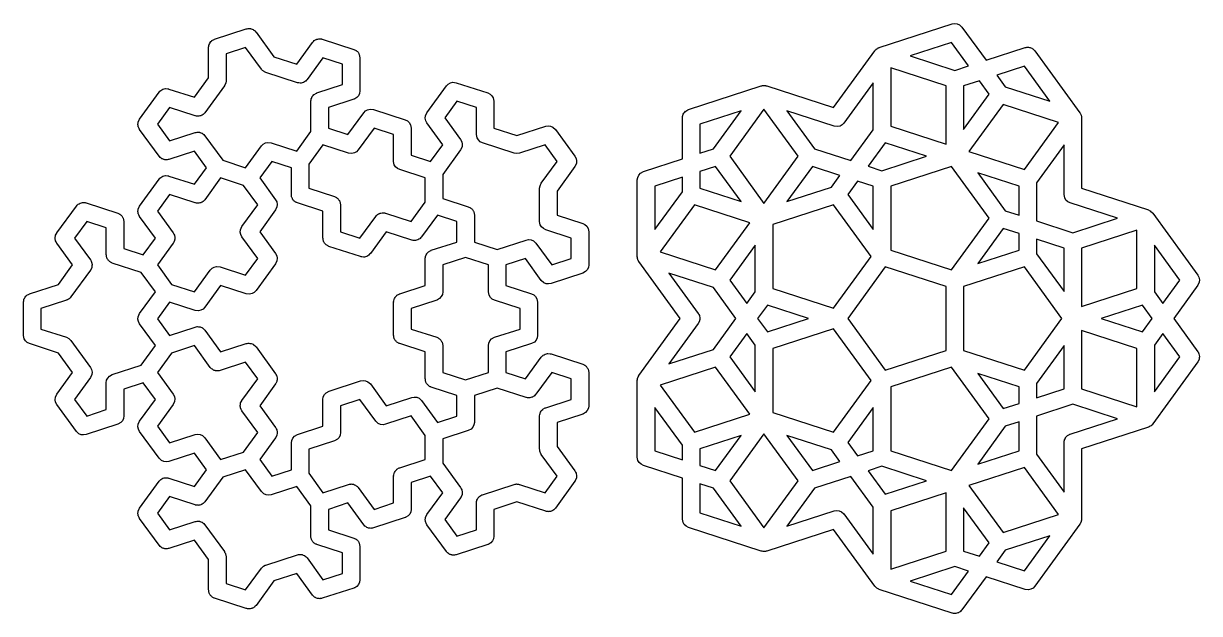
# Model space of a CAD drawing. Header units: millimetres. Extents: x 12 to 226, y 10 to 229.
# Drawn here: x 12.1 to 225.9, y 9.9 to 117.2 of the extents above; entities that cross this region are included whole.
import ezdxf

# ---------------------------------------------------------------- set-up
doc = ezdxf.new("R2010")
doc.units = ezdxf.units.MM
doc.layers.get('0').update_dxf_attribs({"linetype": 'CONTINUOUS'})

msp = doc.modelspace()

# ---------------------------------------------------------------- linework, layer by layer
at = {"color": 7}
for points in [[(53.243702, 116.275146), (53.421418, 116.265383), (53.469791, 116.248053), (53.520808, 116.241941), (53.684173, 116.171295), (53.851744, 116.111298), (53.893178, 116.080913), (53.940337, 116.060514), (54.013595, 115.992603), (54.220332, 115.840994), (54.322797, 115.705961), (54.391343, 115.642419), (57.63882, 111.172651), (61.796414, 109.821766), (64.669133, 113.775725), (64.821107, 113.931584), (64.970845, 114.089471), (64.980476, 114.095027), (64.988228, 114.102991), (65.178353, 114.20911), (65.366829, 114.317767), (65.37765, 114.320413), (65.38736, 114.325837), (65.599752, 114.373369), (65.811464, 114.423841), (65.82255, 114.423312), (65.833397, 114.425693), (65.880022, 114.42011), (66.267843, 114.398811), (66.373404, 114.361016), (66.444019, 114.352549), (72.189112, 112.485855), (72.313099, 112.424639), (72.443263, 112.378035), (72.516976, 112.323978), (72.598957, 112.283502), (72.700364, 112.189493), (72.811852, 112.107737), (72.867113, 112.034913), (72.934158, 111.972759), (73.004572, 111.853766), (73.088151, 111.743622), (73.102359, 111.688507), (73.166925, 111.579393), (73.286046, 110.976053), (73.286046, 104.935306), (73.220244, 104.48299), (73.028297, 104.068171), (72.726111, 103.725237), (72.338742, 103.482616), (72.24468, 103.456528), (72.18911, 103.425511), (67.540952, 101.915233), (67.540952, 98.181258), (71.092176, 97.027394), (73.964895, 100.981354), (74.283993, 101.308609), (74.683109, 101.53138), (75.129152, 101.6312), (75.739773, 101.558048), (81.484867, 99.691354), (81.894712, 99.489001), (82.229912, 99.178258), (82.462682, 98.784892), (82.581803, 98.181552), (82.581803, 93.294189), (86.133025, 92.140326), (88.327802, 95.161177), (85.45508, 99.115137), (85.24245, 99.519745), (85.153915, 99.968164), (85.196815, 100.423223), (85.45508, 100.981354), (89.005743, 105.868422), (89.324841, 106.195678), (89.723957, 106.418449), (90.17, 106.518268), (90.780621, 106.445116), (96.525715, 104.57842), (96.93556, 104.376067), (97.270761, 104.065324), (97.50353, 103.671957), (97.622651, 103.068617), (97.622651, 98.181258), (101.780245, 96.830372), (107.034772, 98.537673), (107.485283, 98.614865), (107.939115, 98.560496), (108.358644, 98.379074), (108.80965, 97.960979), (112.360313, 93.073911), (112.572943, 92.669302), (112.661478, 92.220883), (112.618578, 91.765824), (112.360313, 91.207693), (109.112836, 86.737926), (109.112836, 82.366374), (113.760993, 80.856095), (114.170838, 80.653742), (114.506039, 80.342999), (114.738809, 79.949633), (114.85793, 79.346293), (114.85793, 73.305543), (114.792128, 72.853227), (114.60018, 72.438408), (114.297994, 72.095474), (113.760993, 71.795741), (108.0159, 69.929047), (107.565388, 69.851855), (107.111557, 69.906224), (106.692028, 70.087646), (106.241022, 70.505741), (103.368303, 74.4597), (99.817081, 73.305837), (99.817081, 69.571862), (104.465239, 68.061583), (104.875084, 67.85923), (105.210285, 67.548487), (105.443054, 67.155121), (105.562175, 66.551781), (105.562175, 60.511034), (105.496373, 60.058718), (105.304426, 59.643899), (105.00224, 59.300965), (104.465239, 59.001231), (99.817081, 57.490953), (99.817081, 53.756978), (103.368303, 52.603114), (106.241022, 56.557074), (106.392996, 56.712932), (106.542734, 56.87082), (106.552365, 56.876376), (106.560144, 56.88434), (106.750268, 56.990459), (106.938744, 57.099115), (106.949565, 57.101761), (106.959276, 57.107185), (107.171667, 57.154718), (107.383379, 57.205189), (107.394465, 57.20466), (107.405313, 57.207042), (107.451938, 57.201459), (107.839759, 57.18016), (107.94532, 57.142364), (108.015934, 57.133897), (113.761028, 55.267204), (113.885014, 55.205987), (114.015179, 55.159383), (114.088892, 55.105326), (114.170873, 55.064851), (114.27228, 54.970841), (114.383767, 54.889085), (114.439028, 54.816261), (114.506073, 54.754108), (114.576487, 54.635114), (114.660066, 54.524971), (114.674274, 54.469856), (114.738841, 54.360741), (114.857961, 53.757401), (114.857961, 47.716652), (114.792159, 47.264336), (114.600212, 46.849517), (114.298026, 46.506582), (113.910658, 46.263962), (113.816596, 46.237874), (113.761025, 46.206857), (109.112868, 44.696578), (109.112868, 40.325027), (112.360345, 35.855259), (112.406131, 35.768132), (112.465633, 35.68972), (112.483254, 35.621381), (112.572977, 35.45065), (112.661512, 35.002232), (112.656538, 34.949334), (112.663549, 34.92215), (112.636358, 34.735238), (112.618631, 34.547172), (112.604582, 34.516819), (112.597756, 34.469835), (112.405808, 34.055016), (112.374413, 34.019387), (112.360363, 33.989042), (108.8097, 29.101973), (108.67784, 28.966742), (108.552951, 28.825013), (108.518764, 28.803608), (108.490602, 28.774726), (108.325661, 28.682662), (108.165583, 28.5824), (108.126713, 28.571605), (108.091486, 28.551947), (107.90714, 28.510693), (107.725141, 28.4602), (107.684813, 28.460994), (107.645443, 28.452183), (107.55154, 28.463428), (107.268142, 28.468614), (107.122476, 28.514828), (107.034822, 28.525332), (101.780295, 30.232633), (97.622701, 28.881747), (97.622701, 23.994388), (97.556899, 23.542072), (97.364952, 23.127253), (97.062766, 22.784319), (96.675398, 22.541698), (96.581336, 22.51561), (96.525765, 22.484593), (90.780672, 20.617897), (90.633624, 20.592709), (90.489863, 20.552825), (90.409443, 20.554413), (90.33016, 20.54084), (90.182028, 20.558593), (90.032864, 20.561319), (89.956193, 20.585634), (89.876328, 20.595212), (89.739393, 20.654428), (89.597188, 20.699545), (89.530629, 20.744704), (89.4568, 20.776631), (89.383706, 20.844394), (89.218955, 20.956175), (89.080261, 21.125696), (89.005794, 21.194728), (85.45513, 26.081797), (85.42283, 26.14326), (85.378859, 26.197004), (85.316981, 26.344679), (85.242501, 26.486406), (85.22906, 26.554525), (85.202223, 26.61857), (85.184972, 26.777749), (85.15396, 26.934824), (85.160469, 27.003957), (85.152981, 27.07299), (85.18181, 27.230472), (85.196839, 27.389884), (85.220254, 27.440496), (85.235283, 27.522596), (85.442279, 27.930113), (85.451143, 27.939452), (85.455112, 27.948025), (88.327833, 31.901985), (86.133056, 34.922836), (82.581835, 33.768972), (82.581835, 28.88161), (82.516033, 28.429294), (82.324086, 28.014475), (82.0219, 27.671541), (81.634531, 27.42892), (81.540469, 27.402832), (81.484899, 27.371815), (75.739805, 25.505122), (75.592757, 25.479933), (75.448996, 25.44005), (75.368576, 25.441637), (75.289294, 25.428064), (75.141161, 25.445818), (74.991997, 25.448543), (74.915326, 25.472858), (74.835462, 25.482436), (74.698535, 25.54165), (74.556321, 25.586769), (74.489755, 25.631936), (74.415933, 25.663858), (74.342847, 25.73161), (74.178089, 25.843399), (74.039391, 26.012921), (73.964927, 26.081953), (71.092208, 30.035913), (67.540984, 28.882049), (67.540984, 25.148074), (72.189142, 23.637796), (72.313128, 23.576579), (72.443292, 23.529975), (72.517005, 23.475918), (72.598986, 23.435442), (72.700393, 23.341433), (72.811881, 23.259677), (72.867142, 23.186853), (72.934187, 23.1247), (73.004601, 23.005706), (73.08818, 22.895563), (73.102388, 22.840447), (73.166954, 22.731333), (73.286075, 22.127993), (73.286075, 16.087246), (73.220273, 15.63493), (73.028326, 15.220111), (72.72614, 14.877177), (72.338771, 14.634557), (72.244709, 14.608469), (72.189139, 14.577452), (66.444045, 12.710758), (66.296998, 12.68557), (66.153236, 12.645686), (66.072816, 12.647274), (65.993534, 12.633701), (65.845402, 12.651454), (65.696237, 12.654179), (65.619567, 12.678495), (65.539702, 12.688073), (65.402775, 12.747286), (65.260561, 12.792406), (65.193995, 12.837573), (65.120173, 12.869495), (65.047088, 12.937247), (64.882329, 13.049036), (64.743632, 13.218557), (64.669167, 13.287589), (61.796448, 17.241549), (57.638855, 15.890663), (54.391377, 11.420896), (54.259517, 11.285665), (54.134628, 11.143935), (54.100442, 11.12253), (54.072279, 11.093648), (53.907338, 11.001584), (53.74726, 10.901323), (53.70839, 10.890528), (53.673163, 10.870869), (53.488818, 10.829615), (53.306819, 10.779122), (53.266491, 10.779916), (53.227121, 10.771105), (53.133218, 10.78235), (52.84982, 10.787536), (52.704153, 10.833751), (52.6165, 10.844255), (46.871406, 12.710948), (46.773317, 12.759378), (46.66905, 12.792459), (46.569469, 12.860025), (46.461561, 12.913302), (46.381342, 12.987668), (46.290817, 13.049089), (46.214609, 13.142235), (46.12636, 13.224044), (46.070655, 13.318186), (46.001384, 13.40285), (45.954879, 13.51384), (45.89359, 13.617411), (45.877663, 13.698143), (45.824751, 13.824416), (45.790765, 14.138267), (45.774467, 14.220751), (45.774467, 19.744875), (43.204934, 23.281534), (38.556777, 21.771255), (38.409729, 21.746067), (38.265968, 21.706184), (38.185548, 21.707771), (38.106265, 21.694198), (37.958133, 21.711952), (37.808969, 21.714677), (37.732298, 21.738992), (37.652433, 21.74857), (37.515506, 21.807784), (37.373293, 21.852903), (37.306726, 21.89807), (37.232905, 21.929992), (37.159819, 21.997744), (36.99506, 22.109533), (36.856363, 22.279054), (36.781899, 22.348087), (33.231235, 27.235155), (33.198935, 27.296618), (33.154964, 27.350363), (33.093086, 27.498037), (33.018606, 27.639764), (33.005165, 27.707884), (32.978328, 27.771929), (32.961104, 27.931107), (32.930092, 28.088183), (32.936601, 28.157316), (32.929139, 28.226348), (32.957968, 28.383831), (32.972997, 28.543242), (32.996412, 28.593854), (33.011441, 28.675954), (33.218438, 29.083471), (33.227301, 29.092811), (33.23127, 29.101383), (36.781933, 33.988452), (36.933907, 34.14431), (37.083645, 34.302197), (37.093276, 34.307754), (37.101029, 34.315717), (37.291185, 34.421855), (37.479629, 34.530493), (37.490424, 34.533139), (37.500134, 34.538563), (37.712597, 34.586108), (37.924235, 34.636564), (37.935321, 34.636035), (37.946169, 34.638417), (37.992793, 34.632834), (38.380614, 34.611508), (38.486175, 34.573713), (38.55679, 34.565246), (43.204948, 33.054967), (45.399722, 36.075818), (43.204948, 39.096667), (38.55679, 37.586388), (38.106279, 37.509196), (37.652447, 37.563565), (37.232918, 37.744987), (36.781912, 38.163082), (33.231249, 43.05015), (33.018619, 43.454759), (32.930084, 43.903178), (32.972984, 44.358237), (33.231249, 44.916368), (36.10397, 48.870328), (33.909193, 51.891179), (30.357969, 50.737315), (30.357969, 45.849953), (30.292167, 45.397637), (30.10022, 44.982818), (29.798034, 44.639884), (29.261033, 44.34015), (23.515939, 42.473457), (23.065428, 42.396264), (22.611596, 42.450634), (22.192067, 42.632056), (21.741061, 43.05015), (18.190401, 47.937219), (17.977771, 48.341828), (17.889236, 48.790246), (17.932135, 49.245306), (18.190401, 49.803436), (21.063119, 53.757396), (18.493587, 57.294055), (13.239057, 59.001356), (12.829212, 59.203709), (12.494011, 59.514452), (12.261241, 59.907818), (12.142121, 60.511158), (12.142121, 66.551905), (12.146336, 66.580882), (12.143184, 66.609989), (12.17916, 66.806506), (12.207923, 67.004221), (12.220218, 67.030793), (12.225491, 67.059596), (12.315968, 67.237716), (12.39987, 67.41904), (12.419229, 67.441001), (12.432488, 67.467115), (12.569949, 67.612059), (12.702056, 67.761977), (12.723466, 67.773936), (12.747019, 67.798781), (13.143005, 68.027066), (13.202266, 68.041195), (13.239057, 68.061726), (18.493587, 69.769027), (21.063119, 73.305686), (18.190401, 77.259646), (18.1581, 77.321108), (18.114129, 77.374853), (18.052251, 77.522528), (17.977771, 77.664254), (17.964322, 77.732374), (17.937485, 77.796419), (17.920248, 77.955598), (17.889236, 78.112673), (17.895753, 78.181806), (17.888278, 78.250838), (17.917107, 78.408321), (17.932135, 78.567732), (17.955554, 78.618345), (17.970585, 78.700445), (18.177581, 79.107961), (18.186437, 79.117301), (18.190401, 79.125874), (21.741061, 84.012942), (21.893035, 84.1688), (22.042774, 84.326688), (22.052394, 84.332244), (22.060159, 84.340208), (22.250284, 84.446327), (22.43876, 84.554983), (22.44957, 84.557629), (22.459273, 84.563053), (22.671664, 84.610586), (22.883376, 84.661058), (22.89447, 84.660528), (22.905318, 84.66291), (22.951943, 84.657327), (23.339764, 84.636001), (23.445324, 84.598206), (23.515939, 84.589739), (29.261033, 82.723045), (29.385019, 82.661829), (29.515184, 82.615225), (29.588897, 82.561168), (29.670878, 82.520692), (29.772285, 82.426683), (29.883772, 82.344927), (29.939033, 82.272103), (30.006078, 82.20995), (30.076492, 82.090956), (30.160071, 81.980812), (30.174279, 81.925697), (30.238846, 81.816583), (30.357966, 81.213243), (30.357966, 76.325881), (33.909191, 75.172017), (36.103967, 78.192868), (33.231246, 82.146828), (33.198946, 82.208291), (33.154975, 82.262035), (33.093096, 82.40971), (33.018616, 82.551437), (33.005175, 82.619556), (32.978339, 82.683601), (32.961114, 82.84278), (32.930103, 82.999855), (32.936611, 83.068988), (32.92915, 83.138021), (32.957979, 83.295503), (32.973007, 83.454915), (32.996423, 83.505527), (33.011451, 83.587627), (33.218448, 83.995144), (33.227312, 84.004483), (33.23128, 84.013056), (36.781944, 88.900124), (36.933918, 89.055982), (37.083656, 89.21387), (37.093287, 89.219426), (37.101039, 89.22739), (37.291195, 89.333528), (37.479639, 89.442166), (37.490434, 89.444811), (37.500145, 89.450235), (37.712608, 89.497781), (37.924245, 89.548237), (37.935331, 89.547708), (37.946179, 89.550089), (37.992804, 89.544506), (38.380625, 89.523181), (38.486186, 89.485385), (38.5568, 89.476919), (43.204958, 87.96664), (45.399732, 90.987488), (43.204958, 94.00834), (38.5568, 92.498061), (38.409753, 92.472872), (38.265992, 92.432989), (38.185572, 92.434577), (38.106289, 92.421004), (37.958157, 92.438757), (37.808993, 92.441482), (37.732322, 92.465798), (37.652457, 92.475375), (37.51553, 92.534589), (37.373317, 92.579709), (37.30675, 92.624876), (37.232929, 92.656798), (37.159843, 92.724549), (36.995084, 92.836339), (36.856387, 93.00586), (36.781923, 93.074892), (33.231259, 97.961961), (33.198959, 98.023423), (33.154988, 98.077168), (33.09311, 98.224843), (33.018629, 98.366569), (33.005189, 98.434689), (32.978352, 98.498734), (32.961128, 98.657913), (32.930116, 98.814988), (32.936625, 98.884121), (32.929163, 98.953153), (32.957992, 99.110636), (32.973021, 99.270047), (32.996436, 99.32066), (33.011465, 99.40276), (33.218461, 99.810276), (33.227325, 99.819616), (33.231294, 99.828189), (36.781957, 104.715257), (36.933931, 104.871115), (37.083669, 105.029003), (37.0933, 105.034559), (37.101052, 105.042523), (37.291208, 105.14866), (37.479653, 105.257298), (37.490448, 105.259944), (37.500158, 105.265368), (37.712621, 105.312914), (37.924258, 105.36337), (37.935345, 105.362841), (37.946192, 105.365222), (37.992817, 105.359639), (38.380638, 105.33834), (38.486199, 105.300545), (38.556814, 105.292078), (43.204971, 103.781799), (45.774504, 107.318458), (45.774504, 112.843397), (45.778711, 112.872374), (45.775563, 112.901481), (45.811538, 113.097998), (45.840301, 113.295713), (45.852604, 113.322285), (45.857869, 113.351088), (45.948346, 113.529208), (46.032248, 113.710532), (46.051616, 113.732493), (46.064871, 113.758607), (46.202333, 113.903551), (46.334439, 114.053469), (46.355844, 114.065428), (46.379392, 114.090273), (46.775378, 114.318558), (46.834639, 114.332687), (46.87143, 114.353218), (52.616523, 116.219912), (52.791955, 116.249971), (52.965088, 116.291246), (53.016393, 116.288415), (53.067035, 116.297094)], [(181.806077, 117.145906), (182.225606, 116.964484), (182.676612, 116.546389), (187.058816, 110.514802), (194.149371, 112.818664), (194.324803, 112.848723), (194.497936, 112.889998), (194.549242, 112.887167), (194.599883, 112.895846), (194.776609, 112.874679), (194.954324, 112.864916), (195.002698, 112.847586), (195.053715, 112.841474), (195.217079, 112.770827), (195.38465, 112.71083), (195.426084, 112.680446), (195.473243, 112.660046), (195.546501, 112.592136), (195.753239, 112.440527), (195.855704, 112.305494), (195.924249, 112.241952), (204.111738, 100.97284), (204.157524, 100.885712), (204.217027, 100.8073), (204.219143, 100.799469), (204.227636, 100.787959), (204.268488, 100.674757), (204.324469, 100.568233), (204.345662, 100.460921), (204.382796, 100.358019), (204.400497, 100.183132), (204.412985, 100.119815), (204.410048, 100.088679), (204.414996, 100.039734), (204.414996, 87.263732), (216.565697, 83.315728), (216.735094, 83.232093), (216.908441, 83.157129), (216.932968, 83.134401), (216.97555, 83.113367), (217.31075, 82.802624), (217.334933, 82.761762), (217.35946, 82.739034), (225.546949, 71.469922), (225.759579, 71.065313), (225.848114, 70.616895), (225.805214, 70.161835), (225.546949, 69.603705), (221.164745, 63.57212), (225.546949, 57.540533), (225.592735, 57.453406), (225.652237, 57.374994), (225.669859, 57.306655), (225.759581, 57.135924), (225.848116, 56.687506), (225.843142, 56.634608), (225.850154, 56.607424), (225.822962, 56.420512), (225.805235, 56.232446), (225.791186, 56.202093), (225.78436, 56.155108), (225.592412, 55.740289), (225.561017, 55.704661), (225.546968, 55.674316), (217.359479, 44.405203), (217.227618, 44.269972), (217.10273, 44.128243), (217.068543, 44.106838), (217.040381, 44.077956), (216.875455, 43.985902), (216.715361, 43.885631), (216.676481, 43.874836), (216.641265, 43.855177), (216.594933, 43.844805), (216.565729, 43.828507), (204.415028, 39.880506), (204.415028, 27.104504), (204.387836, 26.917592), (204.370109, 26.729526), (204.35606, 26.699173), (204.349234, 26.652188), (204.157286, 26.237369), (204.125891, 26.20174), (204.111841, 26.171395), (195.924353, 14.902283), (195.605254, 14.575028), (195.206138, 14.352259), (194.760096, 14.252437), (194.149475, 14.325589), (187.058919, 16.629449), (182.676715, 10.597864), (182.544855, 10.462633), (182.419966, 10.320904), (182.385779, 10.299499), (182.357617, 10.270617), (182.192692, 10.178563), (182.032598, 10.078291), (181.993717, 10.067496), (181.958501, 10.047838), (181.774185, 10.006589), (181.592156, 9.956088), (181.551826, 9.956882), (181.512459, 9.948071), (181.418555, 9.959316), (181.135158, 9.964502), (180.989491, 10.010717), (180.901837, 10.021221), (167.654203, 14.32564), (167.556114, 14.374069), (167.451847, 14.40715), (167.352266, 14.474717), (167.244358, 14.527993), (167.164139, 14.602359), (167.073614, 14.66378), (166.956489, 14.794857), (166.909157, 14.838736), (166.893229, 14.865652), (166.860453, 14.902333), (159.350906, 25.238337), (147.200205, 21.290333), (147.092387, 21.271865), (146.988586, 21.23734), (146.868303, 21.233477), (146.749693, 21.213157), (146.641084, 21.226174), (146.531745, 21.222655), (146.359938, 21.259856), (146.295861, 21.267528), (146.267159, 21.279937), (146.219077, 21.290362), (132.971439, 25.594781), (132.561595, 25.797134), (132.226394, 26.107877), (131.993624, 26.501243), (131.874503, 27.104583), (131.874503, 34.560034), (124.783951, 36.863893), (124.374106, 37.066246), (124.038905, 37.376989), (123.806135, 37.770356), (123.687015, 38.373696), (123.687015, 52.303085), (123.691221, 52.332062), (123.688073, 52.361169), (123.716902, 52.518651), (123.73193, 52.678063), (123.74598, 52.708416), (123.752806, 52.7554), (123.765109, 52.781973), (123.770374, 52.810775), (123.860851, 52.988895), (123.944753, 53.17022), (123.964121, 53.19218), (123.977376, 53.218294), (123.98624, 53.227634), (123.990208, 53.236207), (131.499756, 63.57221), (123.990208, 73.908214), (123.957908, 73.969676), (123.913937, 74.023421), (123.867431, 74.134411), (123.806143, 74.237982), (123.799661, 74.270796), (123.777568, 74.312822), (123.764127, 74.380942), (123.737291, 74.444987), (123.72004, 74.604166), (123.689028, 74.761241), (123.693473, 74.808511), (123.686991, 74.841322), (123.686991, 88.770711), (123.752793, 89.223027), (123.94474, 89.637846), (124.246926, 89.980781), (124.783927, 90.280514), (131.87448, 92.584373), (131.87448, 100.039824), (131.878686, 100.068801), (131.875538, 100.097908), (131.911513, 100.294424), (131.940276, 100.492139), (131.952579, 100.518711), (131.957845, 100.547514), (132.048321, 100.725634), (132.132223, 100.906958), (132.151591, 100.928919), (132.164847, 100.955033), (132.302308, 101.099977), (132.434415, 101.249895), (132.455819, 101.261855), (132.479367, 101.286699), (132.875353, 101.514984), (132.934615, 101.529113), (132.971405, 101.549644), (146.219042, 105.854063), (146.32686, 105.872531), (146.430661, 105.907057), (146.500064, 105.909173), (146.567607, 105.925287), (146.618912, 105.922456), (146.669554, 105.931134), (146.778162, 105.918116), (146.887501, 105.921635), (146.973806, 105.902956), (147.023995, 105.900204), (147.072369, 105.882874), (147.123385, 105.876762), (147.152087, 105.864353), (147.20017, 105.853928), (159.350871, 101.905924), (166.860418, 112.241928), (166.936785, 112.320245), (167.00047, 112.409192), (167.095501, 112.483019), (167.179517, 112.569183), (167.275039, 112.622499), (167.36142, 112.689608), (167.522266, 112.760493), (167.578633, 112.791954), (167.609158, 112.798781), (167.654168, 112.818624), (180.901803, 117.123043), (181.352314, 117.200235)], [(173.281919, 111.308862), (181.392298, 108.673638), (183.883819, 109.483184), (180.785929, 113.747063)], [(48.949435, 111.689242), (48.949435, 106.801883), (48.883633, 106.349567), (48.691686, 105.934748), (48.662431, 105.901548), (48.646239, 105.868774), (45.095575, 100.981706), (44.963715, 100.846475), (44.838826, 100.704745), (44.80464, 100.68334), (44.776477, 100.654459), (44.611536, 100.562394), (44.451458, 100.462133), (44.412588, 100.451338), (44.377361, 100.431679), (44.193015, 100.390426), (44.011017, 100.339932), (43.970689, 100.340726), (43.931319, 100.331916), (43.837415, 100.34316), (43.554018, 100.348346), (43.408351, 100.394561), (43.320697, 100.405065), (38.67254, 101.915344), (36.477763, 98.894493), (38.67254, 95.873641), (43.320697, 97.38392), (43.496129, 97.413979), (43.669262, 97.455254), (43.720568, 97.452423), (43.771209, 97.461102), (43.947935, 97.439935), (44.12565, 97.430172), (44.174024, 97.412842), (44.225041, 97.40673), (44.388405, 97.336083), (44.555976, 97.276087), (44.59741, 97.245702), (44.644569, 97.225302), (44.717827, 97.157392), (44.924565, 97.005783), (45.02703, 96.87075), (45.095575, 96.807208), (48.343053, 92.33744), (52.500649, 90.986554), (55.373368, 94.940514), (55.692466, 95.267769), (56.091582, 95.490541), (56.537625, 95.59036), (57.148246, 95.517208), (61.796403, 94.006929), (64.365936, 97.543588), (64.365936, 103.068527), (64.370143, 103.097505), (64.366995, 103.126611), (64.40297, 103.323128), (64.431733, 103.520843), (64.444036, 103.547415), (64.449301, 103.576218), (64.539778, 103.754338), (64.62368, 103.935662), (64.643048, 103.957623), (64.656303, 103.983737), (64.793765, 104.128681), (64.925871, 104.278599), (64.947276, 104.290558), (64.970824, 104.315403), (65.36681, 104.543688), (65.426071, 104.557817), (65.462862, 104.578348), (70.111019, 106.088627), (70.111019, 109.822602), (66.559798, 110.976466), (63.687079, 107.022506), (63.555219, 106.887275), (63.43033, 106.745545), (63.396143, 106.72414), (63.367981, 106.695259), (63.203048, 106.603199), (63.042961, 106.502933), (63.004086, 106.492138), (62.968867, 106.472479), (62.784543, 106.431228), (62.60252, 106.38073), (62.562192, 106.381524), (62.522822, 106.372713), (62.428919, 106.383958), (62.145521, 106.389144), (61.999855, 106.435358), (61.912201, 106.445862), (56.167107, 108.312556), (56.069018, 108.360985), (55.964751, 108.394066), (55.86517, 108.461633), (55.757262, 108.514909), (55.69004, 108.580457), (55.586519, 108.650696), (55.462302, 108.802522), (55.373357, 108.88925), (52.500638, 112.843209)], [(169.732164, 98.53286), (179.804798, 95.260062), (179.804798, 105.851058), (169.732164, 109.123856)], [(189.021074, 107.813986), (190.560915, 105.694578), (198.671296, 103.059354), (194.033566, 109.442644)], [(161.241486, 99.106641), (160.922388, 98.779386), (160.523272, 98.556614), (160.077229, 98.456795), (159.466608, 98.529947), (150.865665, 101.324563), (155.878154, 94.425463), (162.478146, 92.280997), (166.557164, 97.89528), (166.557164, 106.423042)], [(182.979798, 105.851055), (182.979798, 97.960876), (187.617531, 104.344168), (185.846074, 106.782367)], [(88.701645, 100.048121), (91.574366, 96.094161), (91.786996, 95.689552), (91.875531, 95.241134), (91.832631, 94.786074), (91.574366, 94.227944), (88.326889, 89.758176), (88.326889, 85.386622), (92.975046, 83.876343), (93.099033, 83.815126), (93.229197, 83.768523), (93.30291, 83.714466), (93.384891, 83.67399), (93.486298, 83.579981), (93.597786, 83.498224), (93.653046, 83.4254), (93.720092, 83.363247), (93.790505, 83.244253), (93.874085, 83.13411), (93.888293, 83.078995), (93.952859, 82.969881), (94.07198, 82.366541), (94.07198, 77.479181), (98.229573, 76.128295), (103.484103, 77.835596), (103.934615, 77.912788), (104.388446, 77.858419), (104.807975, 77.676997), (105.258981, 77.258902), (108.1317, 73.304942), (111.682922, 74.458806), (111.682922, 78.192781), (107.034764, 79.70306), (106.624919, 79.905413), (106.289718, 80.216155), (106.056949, 80.609522), (105.937828, 81.212862), (105.937828, 87.253609), (106.00363, 87.705925), (106.241014, 88.186718), (109.113735, 92.140678), (106.918958, 95.161529), (102.270801, 93.65125), (101.820289, 93.574058), (101.289673, 93.65125), (95.544579, 95.517944), (95.134734, 95.720297), (94.799534, 96.031039), (94.566764, 96.424406), (94.447643, 97.027746), (94.447643, 101.915108), (90.896419, 103.068972)], [(135.0494, 98.886362), (135.0494, 93.615917), (137.540921, 94.425463), (142.55341, 101.324563)], [(140.484304, 93.075054), (146.709537, 84.506758), (152.934771, 93.075054), (146.709537, 101.643352)], [(183.960926, 93.909653), (194.033566, 90.636855), (200.258796, 99.20515), (190.186157, 102.477951)], [(72.982855, 94.227944), (72.663756, 93.900688), (72.26464, 93.677917), (71.818598, 93.578098), (71.207977, 93.65125), (66.559819, 95.161529), (63.990286, 91.62487), (63.990286, 87.253315), (68.638441, 85.743037), (68.762428, 85.68182), (68.892592, 85.635216), (68.966305, 85.581159), (69.048286, 85.540683), (69.149693, 85.446674), (69.26118, 85.364918), (69.316441, 85.292094), (69.383487, 85.229941), (69.4539, 85.110947), (69.537479, 85.000804), (69.551688, 84.945688), (69.616254, 84.836574), (69.735375, 84.233234), (69.735375, 79.345875), (73.286599, 78.192011), (76.159318, 82.145971), (76.311292, 82.301829), (76.46103, 82.459716), (76.470661, 82.465272), (76.47844, 82.473236), (76.668596, 82.579374), (76.85704, 82.688012), (76.867835, 82.690658), (76.877545, 82.696082), (77.090008, 82.743627), (77.301646, 82.794083), (77.312732, 82.793554), (77.32358, 82.795936), (77.370204, 82.790353), (77.758025, 82.769027), (77.863586, 82.731232), (77.934201, 82.722765), (82.582361, 81.212486), (85.151891, 84.749143), (85.151891, 89.120697), (80.503736, 90.630976), (80.093891, 90.833329), (79.758691, 91.144071), (79.525921, 91.537438), (79.4068, 92.140778), (79.4068, 97.02814), (75.855576, 98.182004)], [(165.653143, 91.249376), (168.144664, 90.439833), (176.255042, 93.075054), (168.751033, 95.513255)], [(196.227435, 88.254829), (196.227435, 81.315187), (202.827424, 79.170721), (210.937803, 81.805941), (202.33686, 84.600558), (201.927016, 84.802911), (201.591815, 85.113654), (201.359045, 85.50702), (201.239924, 86.11036), (201.239924, 95.153927)], [(55.069285, 89.120303), (57.942006, 85.166343), (58.154636, 84.761734), (58.243171, 84.313316), (58.200271, 83.858256), (57.942006, 83.300125), (55.069288, 79.346168), (57.942006, 75.392209), (58.154636, 74.9876), (58.243171, 74.539181), (58.200271, 74.084122), (57.942006, 73.525991), (54.391343, 68.638923), (54.072245, 68.311668), (53.673129, 68.088896), (53.227086, 67.989077), (52.616465, 68.062229), (47.968305, 69.572508), (45.095586, 65.618548), (44.776488, 65.291293), (44.377372, 65.068521), (43.931329, 64.968702), (43.320708, 65.041854), (38.67255, 66.552133), (36.477776, 63.531282), (38.67255, 60.510433), (43.320708, 62.020712), (43.49614, 62.050771), (43.669273, 62.092046), (43.720578, 62.089215), (43.771219, 62.097894), (43.947945, 62.076727), (44.125661, 62.066964), (44.174034, 62.049634), (44.225051, 62.043522), (44.388416, 61.972875), (44.555987, 61.912878), (44.597421, 61.882494), (44.64458, 61.862094), (44.717838, 61.794184), (44.924575, 61.642575), (45.02704, 61.507542), (45.095586, 61.444), (47.968305, 57.49004), (52.616465, 59.000319), (52.791897, 59.030378), (52.96503, 59.071653), (53.016335, 59.068822), (53.066976, 59.0775), (53.243702, 59.056333), (53.421418, 59.04657), (53.469791, 59.02924), (53.520808, 59.023128), (53.684173, 58.952482), (53.851744, 58.892485), (53.893178, 58.8621), (53.940337, 58.841701), (54.013595, 58.77379), (54.220332, 58.622181), (54.322797, 58.487149), (54.391343, 58.423606), (57.942006, 53.536538), (57.987793, 53.44941), (58.047295, 53.370999), (58.064916, 53.302659), (58.154639, 53.131929), (58.243174, 52.683511), (58.238173, 52.630612), (58.245184, 52.603429), (58.217993, 52.416517), (58.200266, 52.228451), (58.186217, 52.198098), (58.179391, 52.151113), (57.987443, 51.736294), (57.956048, 51.700665), (57.941998, 51.67032), (55.069277, 47.716361), (57.941998, 43.762401), (57.987785, 43.675274), (58.047287, 43.596862), (58.064908, 43.528522), (58.154631, 43.357792), (58.243166, 42.909374), (58.238165, 42.856475), (58.245177, 42.829292), (58.217985, 42.64238), (58.200258, 42.454314), (58.186209, 42.423961), (58.179383, 42.376976), (57.987435, 41.962157), (57.95604, 41.926529), (57.941991, 41.896183), (55.069272, 37.942226), (57.264046, 34.921375), (60.81527, 36.075239), (60.81527, 40.962599), (60.881072, 41.414914), (61.073019, 41.829733), (61.375205, 42.172668), (61.912206, 42.472401), (66.560361, 43.98268), (66.560361, 48.870042), (66.626163, 49.322358), (66.81811, 49.737177), (67.120296, 50.080111), (67.657297, 50.379844), (73.402391, 52.246538), (73.852902, 52.32373), (74.306734, 52.269361), (74.726263, 52.087939), (75.177269, 51.669844), (78.049988, 47.715884), (82.698148, 49.226163), (83.148659, 49.303355), (83.602491, 49.248986), (84.02202, 49.067564), (84.473026, 48.649469), (87.345742, 44.69551), (90.896967, 45.849373), (90.896967, 49.583348), (86.248809, 51.093627), (86.15072, 51.142056), (86.046453, 51.175137), (85.946872, 51.242703), (85.838964, 51.29598), (85.758745, 51.370346), (85.66822, 51.431767), (85.592012, 51.524913), (85.503763, 51.606723), (85.448058, 51.700864), (85.378787, 51.785528), (85.332282, 51.896518), (85.270994, 52.000089), (85.255066, 52.080821), (85.202154, 52.207094), (85.168168, 52.520945), (85.15187, 52.603429), (85.15187, 57.490791), (80.503715, 59.00107), (80.405626, 59.049499), (80.301359, 59.08258), (80.201778, 59.150147), (80.09387, 59.203423), (80.013651, 59.27779), (79.923127, 59.33921), (79.846919, 59.432357), (79.75867, 59.514166), (79.702964, 59.608307), (79.633694, 59.692971), (79.587188, 59.803961), (79.5259, 59.907532), (79.509972, 59.988265), (79.457061, 60.114537), (79.423075, 60.428389), (79.406776, 60.510872), (79.406776, 66.551619), (79.410983, 66.580597), (79.407835, 66.609703), (79.44381, 66.80622), (79.472573, 67.003935), (79.484876, 67.030507), (79.490141, 67.05931), (79.580618, 67.23743), (79.66452, 67.418754), (79.683888, 67.440715), (79.697143, 67.466829), (79.834605, 67.611773), (79.966712, 67.761691), (79.988116, 67.773651), (80.011664, 67.798495), (80.40765, 68.02678), (80.466912, 68.040909), (80.503702, 68.06144), (85.151857, 69.571719), (85.151857, 74.459081), (85.156064, 74.488059), (85.152915, 74.517165), (85.188891, 74.713682), (85.217654, 74.911397), (85.229957, 74.937969), (85.235222, 74.966772), (85.325699, 75.144892), (85.409601, 75.326216), (85.428968, 75.348177), (85.442224, 75.374291), (85.579686, 75.519235), (85.711792, 75.669153), (85.733197, 75.681112), (85.756745, 75.705957), (86.152731, 75.934242), (86.211992, 75.948371), (86.248782, 75.968902), (90.89694, 77.479181), (90.89694, 81.213153), (87.345716, 82.367017), (84.473, 78.41306), (84.341139, 78.277828), (84.216251, 78.136099), (84.182064, 78.114694), (84.153902, 78.085812), (83.988968, 77.993753), (83.828882, 77.893487), (83.790007, 77.882692), (83.754788, 77.863033), (83.570464, 77.821782), (83.388441, 77.771284), (83.348113, 77.772077), (83.308743, 77.763267), (83.21484, 77.774512), (82.931442, 77.779697), (82.785775, 77.825912), (82.698122, 77.836416), (78.049961, 79.346695), (75.177243, 75.392735), (75.045382, 75.257504), (74.920494, 75.115775), (74.886307, 75.09437), (74.858144, 75.065488), (74.693203, 74.973423), (74.533125, 74.873162), (74.494255, 74.862367), (74.459028, 74.842709), (74.274683, 74.801455), (74.092684, 74.750962), (74.052356, 74.751755), (74.012986, 74.742945), (73.919083, 74.75419), (73.635685, 74.759375), (73.490018, 74.80559), (73.402365, 74.816094), (67.657271, 76.682788), (67.559182, 76.731217), (67.454915, 76.764298), (67.355334, 76.831865), (67.247426, 76.885141), (67.167207, 76.959508), (67.076682, 77.020928), (67.000475, 77.114075), (66.912225, 77.195884), (66.85652, 77.290025), (66.787249, 77.374689), (66.740744, 77.485679), (66.679456, 77.58925), (66.663528, 77.669983), (66.610616, 77.796255), (66.576631, 78.110106), (66.560332, 78.19259), (66.560332, 83.079952), (61.912177, 84.590231), (61.814088, 84.638661), (61.709821, 84.671741), (61.61024, 84.739308), (61.502332, 84.792585), (61.422113, 84.866951), (61.331589, 84.928371), (61.255381, 85.021518), (61.167132, 85.103327), (61.111426, 85.197468), (61.042156, 85.282132), (60.99565, 85.393123), (60.934362, 85.496694), (60.918434, 85.577426), (60.865523, 85.703698), (60.831537, 86.01755), (60.815239, 86.100034), (60.815239, 90.987393), (57.264014, 92.141257)], [(135.0494, 90.277527), (135.0494, 87.263748), (142.55341, 84.825546), (137.915679, 91.208836)], [(150.865665, 84.825546), (158.976044, 87.46077), (160.515887, 89.58018), (155.503396, 91.208836)], [(169.732164, 87.61725), (169.732164, 75.994633), (180.785929, 72.403047), (187.617531, 81.805941), (180.785929, 91.208836)], [(190.560915, 83.156351), (193.052435, 82.346805), (193.052435, 87.61725), (185.548423, 90.055451)], [(45.095586, 85.166822), (44.963726, 85.031591), (44.838837, 84.889861), (44.80465, 84.868456), (44.776488, 84.839575), (44.611547, 84.74751), (44.451468, 84.647249), (44.412598, 84.636454), (44.377372, 84.616795), (44.193026, 84.575542), (44.011027, 84.525048), (43.970699, 84.525842), (43.931329, 84.517032), (43.837426, 84.528276), (43.554028, 84.533462), (43.408362, 84.579677), (43.320708, 84.590181), (38.67255, 86.10046), (36.477773, 83.079609), (39.350495, 79.125649), (39.396281, 79.038521), (39.455783, 78.96011), (39.473404, 78.89177), (39.563127, 78.72104), (39.651662, 78.272621), (39.646662, 78.219723), (39.653673, 78.19254), (39.626482, 78.005628), (39.608755, 77.817562), (39.594705, 77.787209), (39.587879, 77.740224), (39.395932, 77.325405), (39.364536, 77.289776), (39.350487, 77.259431), (36.477765, 73.305472), (39.047301, 69.768813), (43.204895, 68.417927), (46.077613, 72.371887), (46.396712, 72.699142), (46.795828, 72.921913), (47.24187, 73.021732), (47.852491, 72.94858), (52.500652, 71.438302), (54.695429, 74.459153), (51.822707, 78.413113), (51.610077, 78.817721), (51.521543, 79.26614), (51.564442, 79.721199), (51.822707, 80.27933), (54.695426, 84.233287), (52.125893, 87.769946), (47.968297, 89.120832)], [(126.861911, 87.61725), (126.861911, 79.72707), (131.8744, 86.626168), (131.8744, 89.245906)], [(161.919431, 86.11036), (166.557164, 79.727068), (166.557164, 87.61725), (163.690885, 88.548559)], [(127.843039, 75.675847), (137.915679, 72.403047), (144.14091, 80.971342), (134.06827, 84.244143)], [(148.297037, 80.652557), (148.297037, 69.02994), (159.350803, 65.438353), (166.182405, 74.841248), (159.350803, 84.244143)], [(21.436925, 78.192487), (24.309644, 74.238527), (24.35543, 74.1514), (24.414932, 74.072988), (24.432551, 74.004649), (24.522274, 73.833919), (24.610809, 73.3855), (24.605821, 73.332602), (24.61283, 73.305419), (24.585639, 73.118506), (24.567909, 72.930441), (24.553862, 72.900088), (24.547028, 72.853103), (24.355081, 72.438284), (24.323686, 72.402655), (24.309644, 72.37231), (20.758983, 67.485241), (20.627123, 67.35001), (20.502234, 67.208281), (20.468048, 67.186876), (20.439885, 67.157994), (20.328353, 67.099381), (20.114866, 66.965669), (20.028114, 66.941592), (19.965233, 66.908545), (15.317076, 65.398266), (15.317076, 61.664294), (19.965233, 60.154016), (20.375078, 59.951662), (20.758983, 59.577322), (24.309644, 54.690253), (24.522274, 54.285645), (24.610809, 53.837226), (24.567909, 53.382167), (24.309644, 52.824036), (21.436925, 48.870076), (23.631702, 45.849225), (27.182924, 47.003089), (27.182924, 51.890454), (27.248726, 52.34277), (27.440673, 52.757589), (27.742859, 53.100523), (28.27986, 53.400256), (33.53439, 55.107557), (36.103922, 58.644216), (33.231204, 62.598173), (33.018574, 63.002779), (32.930039, 63.4512), (32.972939, 63.90626), (33.231204, 64.46439), (36.103925, 68.41835), (33.53439, 71.955009), (28.27986, 73.66231), (28.181771, 73.710739), (28.077504, 73.74382), (27.977923, 73.811387), (27.870015, 73.864663), (27.789796, 73.93903), (27.699272, 74.00045), (27.623064, 74.093597), (27.534814, 74.175406), (27.479109, 74.269547), (27.409839, 74.354211), (27.363333, 74.465201), (27.302045, 74.568772), (27.286117, 74.649505), (27.233205, 74.775777), (27.19922, 75.089628), (27.182921, 75.172112), (27.182921, 80.059474), (23.6317, 81.213338)], [(185.548426, 73.556434), (193.052435, 75.994636), (193.052435, 79.008415), (190.186157, 79.939724)], [(204.414924, 76.348138), (204.414924, 65.757142), (214.487562, 69.02994), (214.487562, 79.620936)], [(196.227435, 75.357056), (201.239924, 68.457958), (201.239924, 76.348138), (196.227435, 77.976793)], [(140.484304, 70.536829), (143.582194, 66.27295), (145.122037, 68.39236), (145.122037, 76.920119)], [(217.662562, 68.39236), (219.202405, 66.27295), (222.300295, 70.536829), (217.662562, 76.920119)], [(88.326889, 73.305712), (88.326889, 68.41835), (88.261087, 67.966034), (88.06914, 67.551215), (87.766954, 67.208281), (87.379585, 66.965661), (87.285523, 66.939573), (87.229953, 66.908556), (82.581798, 65.398277), (82.581798, 61.664305), (87.229953, 60.154026), (87.353939, 60.09281), (87.484103, 60.046206), (87.557816, 59.992149), (87.639798, 59.951673), (87.741204, 59.857664), (87.852692, 59.775908), (87.907953, 59.703084), (87.974998, 59.64093), (88.045412, 59.521937), (88.128991, 59.411793), (88.143199, 59.356678), (88.207765, 59.247564), (88.326886, 58.644224), (88.326886, 53.756862), (92.48448, 52.405976), (96.642073, 53.756862), (96.642073, 58.644224), (96.707875, 59.09654), (96.899823, 59.511359), (97.202009, 59.854293), (97.739009, 60.154026), (102.387167, 61.664305), (102.387167, 65.398277), (97.739009, 66.908556), (97.329165, 67.110909), (96.993964, 67.421652), (96.761194, 67.815018), (96.642073, 68.418358), (96.642073, 73.30572), (92.48448, 74.656606)], [(161.919431, 63.572136), (168.751033, 54.169241), (179.804798, 57.760828), (179.804798, 69.383444), (168.751033, 72.975031)], [(182.979798, 69.383442), (182.979798, 57.760828), (194.033566, 54.169241), (200.865169, 63.572136), (194.033566, 72.975031)], [(134.746214, 64.505245), (134.792, 64.418117), (134.851502, 64.339705), (134.869124, 64.271366), (134.958847, 64.100636), (135.047381, 63.652217), (135.042381, 63.599319), (135.049392, 63.572136), (135.022201, 63.385224), (135.004474, 63.197158), (134.990425, 63.166805), (134.983598, 63.11982), (134.791651, 62.705001), (134.760256, 62.669372), (134.746206, 62.639027), (129.430531, 55.322626), (137.540913, 57.95785), (141.61993, 63.572136), (137.540913, 69.18642), (129.430531, 71.821643)], [(145.544453, 63.572136), (147.315907, 61.133934), (154.819914, 63.572136), (147.315907, 66.010335)], [(207.964683, 63.572136), (215.468692, 61.133934), (217.240146, 63.572136), (215.468692, 66.010335)], [(140.484304, 56.60744), (145.122037, 50.22415), (145.122037, 58.751909), (143.582194, 60.87132)], [(148.297037, 58.114332), (148.297037, 46.491716), (159.350803, 42.900129), (166.182405, 52.303024), (159.350803, 61.705919)], [(204.414924, 50.796134), (214.487562, 47.523334), (214.487562, 58.11433), (204.414924, 61.38713)], [(217.662562, 58.751909), (217.662562, 50.22415), (222.300295, 56.60744), (219.202405, 60.87132)], [(39.047309, 57.293806), (36.477773, 53.757147), (39.350495, 49.803188), (39.563125, 49.398579), (39.65166, 48.95016), (39.60876, 48.495101), (39.350495, 47.93697), (36.477773, 43.98301), (38.67255, 40.962159), (43.320708, 42.472438), (43.771219, 42.54963), (44.225051, 42.495261), (44.64458, 42.313839), (45.095586, 41.895744), (47.968305, 37.941787), (52.125901, 39.292673), (54.695434, 42.829329), (51.822715, 46.783289), (51.790415, 46.844752), (51.746444, 46.898496), (51.684566, 47.046171), (51.610085, 47.187898), (51.596645, 47.256017), (51.569808, 47.320062), (51.552583, 47.479241), (51.521572, 47.636316), (51.52808, 47.705449), (51.520619, 47.774482), (51.549448, 47.931964), (51.564476, 48.091376), (51.587892, 48.141988), (51.60292, 48.224088), (51.809917, 48.631605), (51.818781, 48.640944), (51.82275, 48.649517), (54.695471, 52.603477), (52.500694, 55.624328), (47.852534, 54.114049), (47.705486, 54.088861), (47.561725, 54.048977), (47.481305, 54.050565), (47.402022, 54.036992), (47.25389, 54.054745), (47.104726, 54.057471), (47.028055, 54.081786), (46.948191, 54.091364), (46.811263, 54.150577), (46.66905, 54.195697), (46.602483, 54.240864), (46.528662, 54.272786), (46.455576, 54.340538), (46.290817, 54.452327), (46.15212, 54.621848), (46.077656, 54.69088), (43.204937, 58.64484)], [(196.227435, 51.787216), (196.227435, 49.167476), (201.239924, 50.796134), (201.239924, 58.686314)], [(105.258984, 49.803664), (105.127123, 49.668433), (105.002235, 49.526703), (104.968048, 49.505298), (104.939886, 49.476417), (104.774952, 49.384357), (104.614866, 49.284091), (104.575991, 49.273296), (104.540772, 49.253637), (104.356448, 49.212386), (104.174425, 49.161888), (104.134097, 49.162682), (104.094727, 49.153871), (104.000824, 49.165116), (103.717426, 49.170302), (103.57176, 49.216516), (103.484106, 49.22702), (98.229576, 50.934321), (94.071982, 49.583435), (94.071982, 44.696076), (94.006181, 44.24376), (93.814233, 43.828941), (93.512047, 43.486007), (92.975046, 43.186273), (88.326889, 41.675995), (88.326889, 37.30444), (91.574366, 32.834673), (91.620152, 32.747545), (91.679654, 32.669133), (91.697276, 32.600794), (91.786998, 32.430064), (91.875533, 31.981645), (91.870559, 31.928747), (91.877571, 31.901564), (91.850379, 31.714652), (91.832652, 31.526586), (91.818603, 31.496233), (91.811777, 31.449248), (91.619829, 31.034429), (91.588434, 30.9988), (91.574385, 30.968455), (88.701663, 27.014495), (90.89644, 23.993644), (94.447664, 25.147508), (94.447664, 30.03487), (94.451871, 30.063847), (94.448723, 30.092954), (94.484698, 30.289471), (94.513461, 30.487186), (94.525764, 30.513758), (94.531029, 30.542561), (94.621506, 30.720681), (94.705408, 30.902005), (94.724776, 30.923966), (94.738031, 30.95008), (94.875493, 31.095024), (95.007599, 31.244942), (95.029004, 31.256901), (95.052552, 31.281746), (95.448538, 31.510031), (95.507799, 31.52416), (95.54459, 31.544691), (101.289683, 33.411385), (101.465115, 33.441444), (101.638248, 33.482719), (101.689554, 33.479888), (101.740195, 33.488566), (101.866793, 33.470151), (102.094636, 33.457637), (102.191667, 33.422897), (102.270811, 33.411388), (106.918969, 31.901109), (109.113746, 34.92196), (106.241024, 38.87592), (106.208724, 38.937382), (106.164753, 38.991127), (106.102875, 39.138802), (106.028395, 39.280528), (106.017944, 39.341473), (105.988101, 39.412693), (105.957812, 39.692421), (105.937836, 39.809028), (105.937836, 45.849775), (105.942043, 45.878753), (105.938894, 45.907859), (105.97487, 46.104376), (106.003632, 46.302091), (106.015936, 46.328663), (106.021201, 46.357466), (106.111678, 46.535586), (106.19558, 46.71691), (106.214947, 46.738871), (106.228203, 46.764985), (106.365664, 46.909929), (106.497771, 47.059847), (106.519176, 47.071807), (106.542724, 47.096651), (106.93871, 47.324936), (106.997971, 47.339065), (107.034761, 47.359596), (111.682919, 48.869875), (111.682919, 52.60385), (108.131697, 53.757714)], [(127.843039, 51.468425), (134.06827, 42.900129), (144.14091, 46.172927), (137.915679, 54.741223)], [(169.732164, 51.149636), (169.732164, 39.52702), (180.785929, 35.935433), (187.617531, 45.338328), (180.785929, 54.741223)], [(190.186157, 47.204545), (193.052435, 48.135858), (193.052435, 51.149636), (185.548426, 53.587838)], [(69.735377, 47.716691), (69.735377, 42.829329), (69.669575, 42.377013), (69.477628, 41.962194), (69.175442, 41.61926), (68.638441, 41.319527), (63.990286, 39.809248), (63.990286, 35.437696), (66.559819, 31.901037), (71.207977, 33.411316), (71.383409, 33.441375), (71.556541, 33.48265), (71.607847, 33.479819), (71.658488, 33.488498), (71.835214, 33.467331), (72.012929, 33.457568), (72.061303, 33.440238), (72.11232, 33.434126), (72.275684, 33.363479), (72.443255, 33.303483), (72.484689, 33.273098), (72.531848, 33.252698), (72.605106, 33.184788), (72.811844, 33.033179), (72.914309, 32.898146), (72.982855, 32.834604), (75.855573, 28.880644), (79.406798, 30.034508), (79.406798, 34.92187), (79.411005, 34.950847), (79.407856, 34.979954), (79.443831, 35.176471), (79.472594, 35.374186), (79.484897, 35.400758), (79.490163, 35.42956), (79.580639, 35.607681), (79.664541, 35.789005), (79.683909, 35.810965), (79.697165, 35.83708), (79.834626, 35.982024), (79.966733, 36.131942), (79.988137, 36.143901), (80.011685, 36.168745), (80.407671, 36.397031), (80.466933, 36.411159), (80.503723, 36.431691), (85.151878, 37.94197), (85.151878, 42.313521), (82.582345, 45.85018), (77.934188, 44.339902), (77.483676, 44.262709), (77.029844, 44.317079), (76.610316, 44.498501), (76.15931, 44.916595), (73.286591, 48.870555)], [(126.861911, 39.527022), (131.8744, 37.898364), (131.8744, 40.518104), (126.861911, 47.417202)], [(161.919431, 41.033912), (163.690887, 38.59571), (166.557164, 39.527022), (166.557164, 47.417204)], [(196.227435, 45.829085), (196.227435, 38.889443), (201.239924, 31.990345), (201.239924, 41.033912), (201.244131, 41.062889), (201.240983, 41.091996), (201.276958, 41.288512), (201.305721, 41.486227), (201.318024, 41.5128), (201.323289, 41.541602), (201.413766, 41.719722), (201.497668, 41.901047), (201.517036, 41.923007), (201.530291, 41.949121), (201.667753, 42.094065), (201.799859, 42.243984), (201.821264, 42.255943), (201.844812, 42.280787), (202.240798, 42.509072), (202.300059, 42.523201), (202.33685, 42.543733), (210.937793, 45.338346), (202.827414, 47.97357)], [(190.560915, 43.987918), (185.548426, 37.088821), (193.052435, 39.527022), (193.052435, 44.797464)], [(135.0494, 39.880524), (135.0494, 36.866745), (137.915679, 35.935433), (142.55341, 42.318726)], [(140.484304, 34.069216), (146.709537, 25.50092), (152.934771, 34.069216), (146.709537, 42.637512)], [(155.503396, 35.935433), (160.515887, 37.564092), (158.976044, 39.683502), (150.865665, 42.318723)], [(165.653146, 35.894894), (168.751033, 31.631017), (176.25504, 34.069216), (168.144664, 36.704439)], [(183.960926, 33.234617), (190.186157, 24.666321), (200.258796, 27.939122), (194.033566, 36.507417)], [(48.343063, 34.72516), (45.095586, 30.255393), (44.963726, 30.120161), (44.838837, 29.978432), (44.80465, 29.957027), (44.776488, 29.928145), (44.611547, 29.836081), (44.451468, 29.73582), (44.412599, 29.725025), (44.377372, 29.705366), (44.193026, 29.664112), (44.011027, 29.613619), (43.970699, 29.614413), (43.931329, 29.605602), (43.837426, 29.616847), (43.554028, 29.622033), (43.408362, 29.668248), (43.320708, 29.678752), (38.67255, 31.18903), (36.477773, 28.168179), (38.67255, 25.147328), (43.320708, 26.657607), (43.49614, 26.687666), (43.669273, 26.728941), (43.720578, 26.72611), (43.771219, 26.734789), (43.947945, 26.713622), (44.125661, 26.703859), (44.174034, 26.686529), (44.225051, 26.680417), (44.388416, 26.60977), (44.555987, 26.549773), (44.597421, 26.519389), (44.64458, 26.498989), (44.717838, 26.431079), (44.924575, 26.27947), (45.02704, 26.144437), (45.095586, 26.080895), (48.646249, 21.193826), (48.692035, 21.106699), (48.751538, 21.028287), (48.769159, 20.959948), (48.858882, 20.789217), (48.949438, 20.260717), (48.949438, 15.373358), (52.500662, 14.219494), (55.373381, 18.173454), (55.525355, 18.329312), (55.675093, 18.4872), (55.684724, 18.492756), (55.692477, 18.50072), (55.760871, 18.536663), (56.071077, 18.715495), (56.126155, 18.728619), (56.167128, 18.750156), (61.912222, 20.616849), (62.087654, 20.646909), (62.260787, 20.688184), (62.312092, 20.685353), (62.362734, 20.694031), (62.539459, 20.672864), (62.717175, 20.663101), (62.765548, 20.645771), (62.816565, 20.639659), (62.97993, 20.569013), (63.147501, 20.509016), (63.188935, 20.478631), (63.236094, 20.458232), (63.309352, 20.390321), (63.516089, 20.238712), (63.618554, 20.103679), (63.6871, 20.040137), (66.559819, 16.086177), (70.111041, 17.240041), (70.111041, 20.974016), (65.462883, 22.484294), (65.364794, 22.532724), (65.260527, 22.565804), (65.160946, 22.633371), (65.053038, 22.686648), (64.972819, 22.761014), (64.882294, 22.822434), (64.806087, 22.915581), (64.717837, 22.99739), (64.662132, 23.091532), (64.592861, 23.176196), (64.546356, 23.287186), (64.485068, 23.390757), (64.46914, 23.471489), (64.416228, 23.597762), (64.382243, 23.911613), (64.365971, 23.994097), (64.365971, 29.519036), (61.796438, 33.055695), (57.14828, 31.545416), (56.697769, 31.468224), (56.243937, 31.522593), (55.824408, 31.704015), (55.373402, 32.12211), (52.500683, 36.07607)], [(155.878154, 32.718806), (150.865665, 25.819709), (159.466608, 28.614325), (159.917119, 28.691517), (160.370951, 28.637148), (160.79048, 28.455726), (161.241486, 28.037631), (166.557164, 20.72123), (166.557164, 29.248992), (162.478146, 34.863275)], [(135.0494, 28.25791), (142.55341, 25.819709), (137.540921, 32.718806), (135.0494, 33.528352)], [(169.732164, 28.611412), (169.732164, 18.020416), (179.804798, 21.293214), (179.804798, 31.88421)], [(182.979798, 21.293214), (185.846074, 20.361905), (187.617531, 22.800104), (182.979798, 29.183393)], [(190.560915, 21.449694), (189.021074, 19.330284), (194.033566, 17.701628), (198.671296, 24.084918)], [(173.281922, 15.83541), (180.785929, 13.397209), (183.883816, 17.661088), (181.392298, 18.470631)]]:
    msp.add_lwpolyline(points, close=True, dxfattribs=at)

doc.saveas('drawing.dxf')
